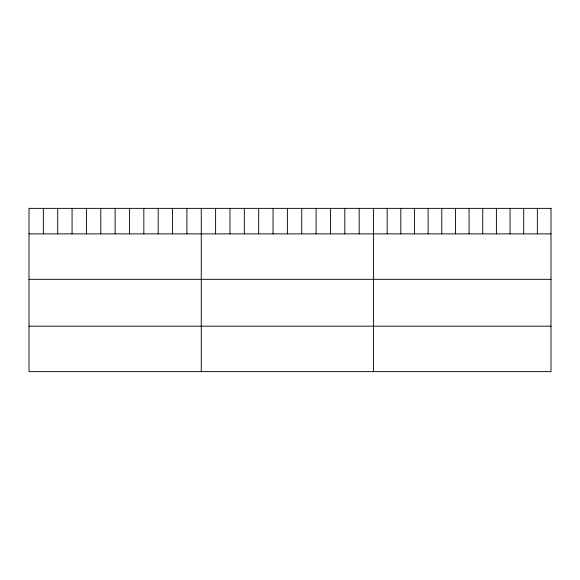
<?xml version="1.0" encoding="UTF-8"?>
<svg xmlns="http://www.w3.org/2000/svg" width="580" height="580" viewBox="0 0 580 580"><rect width="100%" height="100%" fill="white"/><g stroke="black" fill="none" stroke-linecap="round" stroke-linejoin="round"><path stroke-width="0.87" d="M29 233.878L551 233.878M29 279.335L551 279.335M29 326.177L551 326.177M537.348 208.365L537.348 233.878M523.697 208.365L523.697 233.878M510.045 208.365L510.045 233.878M496.393 208.365L496.393 233.878M482.741 208.365L482.741 233.878M469.089 208.365L469.089 233.878M455.43 208.365L455.43 233.878M441.779 208.365L441.779 233.878M428.127 208.365L428.127 233.878M414.475 208.365L414.475 233.878M400.824 208.365L400.824 233.878M387.172 208.365L387.172 233.878M373.52 208.365L373.52 371.635M359.165 208.365L359.165 233.878M344.81 208.365L344.81 233.878M330.455 208.365L330.455 233.878M316.1 208.365L316.1 233.878M301.745 208.365L301.745 233.878M287.39 208.365L287.39 233.878M273.035 208.365L273.035 233.878M258.68 208.365L258.68 233.878M244.325 208.365L244.325 233.878M229.97 208.365L229.97 233.878M215.615 208.365L215.615 233.878M201.26 208.365L201.26 371.635M186.905 208.365L186.905 233.878M172.55 208.365L172.55 233.878M158.195 208.365L158.195 233.878M143.84 208.365L143.84 233.878M129.485 208.365L129.485 233.878M115.13 208.365L115.13 233.878M100.775 208.365L100.775 233.878M86.42 208.365L86.42 233.878M72.065 208.365L72.065 233.878M57.71 208.365L57.71 233.878M43.355 208.365L43.355 233.878M551 208.365L29 208.365L29 371.635L551 371.635L551 208.365"/></g></svg>
